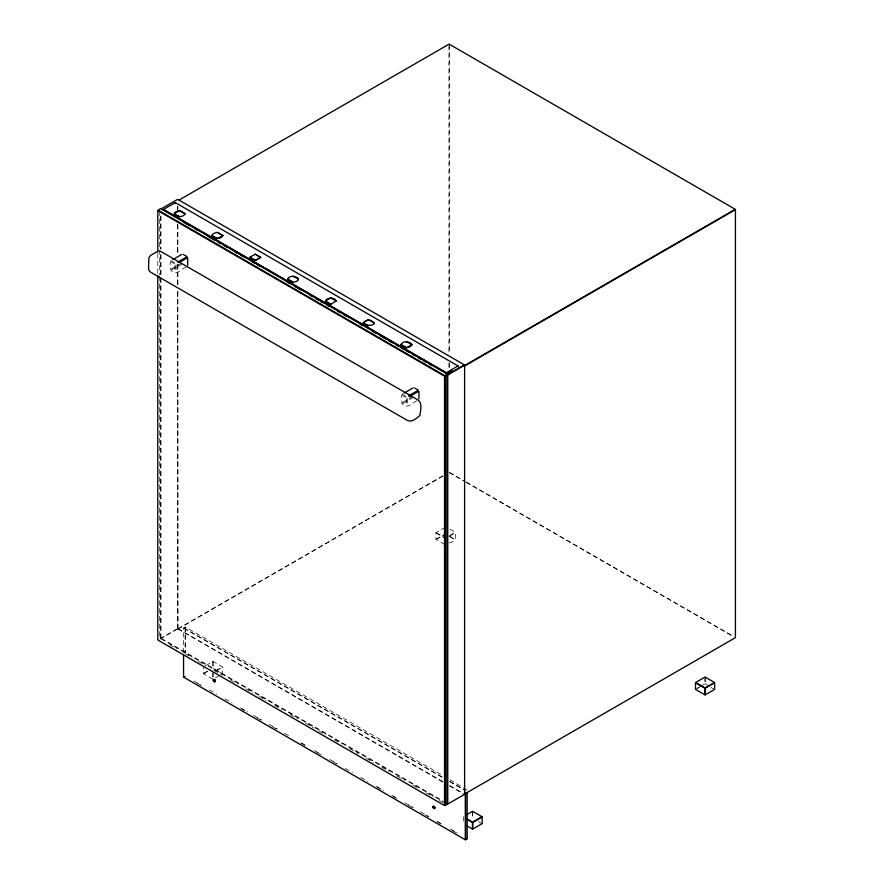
<?xml version="1.0" encoding="UTF-8"?>
<svg xmlns="http://www.w3.org/2000/svg" width="884" height="884" viewBox="0 0 884 884"><rect width="100%" height="100%" fill="white"/><g stroke="black" fill="none" stroke-linecap="round" stroke-linejoin="round"><path stroke-width="0.66" stroke-dasharray="4.42 3.31" d="M177.518 628.325L177.518 290.681M177.872 628.325L177.872 290.681M183.552 652.569L183.552 628.082L185.242 626.933L443.105 775.743M171.153 260.526C169.606 263.112 169.606 267.918 171.153 270.504C176.435 276.582 181.861 268.183 186.955 266.537M171.153 269.023L181.22 263.222M171.695 269.963L181.761 264.15M402.949 393.734C399.866 395.623 402.308 400.651 401.9 403.458C407.016 410.331 413.06 402.132 418.209 400.043M402.419 402.54L412.474 396.728M402.949 403.48L413.016 397.667M159.971 638.734L177.264 628.745M177.938 628.712L442.74 475.835M160.148 639.044L177.452 629.054M178.126 629.021L442.917 476.144M205.839 665.497L213.143 661.486L222.492 666.945L222.227 673.917M445.26 527.262L435.923 532.721L435.867 539.295L445.26 544.931M203.563 673.464L208.105 670.846M436.055 539.24L445.127 534.002M203.707 673.696L210.514 669.774M436.188 539.483L445.26 534.234M215.42 670.879L222.227 666.945M450.166 535.339L454.707 532.721M216.69 670.448L222.359 667.177M449.171 536.234L454.84 532.953M215.42 677.84L220.094 675.144M449.171 542.886C457.724 542.29 457.724 529.903 449.171 529.306M463.327 816.628L463.327 823.811M696.813 688.481L701.355 685.862M702.482 685.211L704.758 683.896M696.946 688.713L699.211 687.409M171.695 261.067L174.888 262.913M402.949 394.584L406.143 396.419M171.153 262.007L174.347 263.841M402.419 395.513L405.601 397.358M449.558 472.387L465.094 481.36M466.288 482.045L733.996 636.613M449.37 472.697L464.907 481.669M466.1 482.366L732.615 636.226M449.171 535.969L454.84 539.24M705.388 683.896L709.929 686.514M450.166 536.853L454.707 539.483M710.935 687.409L714.338 689.376M436.188 532.721L445.26 537.958M436.055 532.953L445.127 538.201M450.1 779.776L467.161 790.064M183.916 627.872L442.608 777.224M449.768 781.357L465.26 790.307M183.762 628.148L443.646 778.185M449.602 781.633L465.106 790.572M178.115 628.745L442.895 781.611M450.055 785.743L463.172 793.324M177.938 629.054L443.437 782.484M449.238 785.832L464.188 794.318M161.429 638.381L442.597 800.716M213.143 668.459L222.227 673.696M478.443 821.634L481.857 823.59M161.131 638.889L445.879 803.291M169.695 644.834L176.844 648.966M185.198 653.784L192.171 657.818M198.314 661.365L205.475 665.497M213.817 670.315L222.171 675.133M230.525 679.951L237.674 684.083M245.84 688.802L253.178 693.034M259.145 696.481L266.305 700.614M274.648 705.432L281.808 709.565M290.151 714.382L297.311 718.515M305.665 723.333L314.008 728.162M318.781 730.913L325.931 735.046M334.285 739.864L341.445 743.996M349.788 748.814L358.142 753.632M366.308 758.35L373.645 762.583M381.811 767.301L388.971 771.434M397.314 776.251L404.474 780.384M412.828 785.202L417.591 787.964M425.944 792.782L433.282 797.014M439.238 800.462L445.204 803.899M212.779 679.155L203.442 673.696L203.386 667.133M193.961 680.978L201.11 685.111M209.453 689.929L216.602 694.062M224.956 698.879L232.105 703.001M240.448 707.819L247.597 711.951M253.564 715.399L261.907 720.217M269.056 724.339L277.399 729.156M284.56 733.289L290.516 736.726M301.245 742.925L306.019 745.676M314.361 750.494L321.511 754.627M329.854 759.444L337.014 763.577M345.357 768.395L352.506 772.517M360.849 777.334L368.009 781.467M376.352 786.285L383.501 790.418M391.844 795.235L397.811 798.672M404.96 802.805L413.303 807.622M420.464 811.755L428.806 816.573M437.149 821.391L441.912 824.142M450.265 828.96L457.415 833.082M197.375 683.321L200.955 685.387M241.487 708.78L245.056 710.846M256.979 717.731L261.752 720.482M272.482 726.681L277.245 729.433M301.09 743.201L305.853 745.952M316.582 752.14L321.356 754.903M333.279 761.776L336.848 763.842M377.38 787.246L380.96 789.313M392.883 796.197L397.645 798.948M408.375 805.136L413.148 807.899M425.071 814.772L428.641 816.838M436.994 821.656L441.757 824.407M452.486 830.606L457.26 833.358M177.938 629.198L177.695 290.737M705.211 677.343L705.211 683.575M704.935 677.343L704.935 683.575M472.73 811.567L472.73 817.799M472.454 811.567L472.454 817.799M449.304 44.498L449.304 353.379M449.304 363.026L449.304 368.551M448.95 45.88L448.95 353.379M448.95 363.026L448.95 368.551M407.425 398.629L407.425 405.436M406.342 398.629L406.342 405.436M213.099 661.674L213.099 667.906M213.099 672.735L213.099 677.719M212.834 661.674L212.834 667.906M212.834 672.735L212.834 677.719M185.397 627.198L185.397 652.845M185.076 627.198L185.076 652.845M177.872 206.613L177.872 209.375M177.872 224.536L177.872 253.476M177.872 264.493L177.872 285.167M177.695 206.624L177.695 209.585M177.695 224.547L177.695 253.708M177.695 264.537L177.695 285.433M177.518 206.613L177.518 209.375M177.518 224.536L177.518 253.476M177.518 264.493L177.518 285.167M176.159 265.123L176.159 271.918M175.087 265.123L175.087 271.918M161.021 216.127L161.021 249.189M161.021 254.702L161.021 276.747M161.021 278.128L161.021 637.696M160.446 216.127L160.446 249.189M160.446 254.702L160.446 276.747M160.446 278.128L160.446 637.696M159.728 211.375L159.728 274.979M159.728 276.139L159.728 638.801M157.805 253.465L157.805 274.471"/><path stroke-width="1.33" d="M213.74 679.663L214.801 681.498L213.762 679.641M185.076 213.773L179.618 210.558C166.568 213.221 181.971 220.436 185.065 213.751L179.64 210.591M217.431 232.404L222.845 235.597C219.818 242.139 204.027 235.078 217.365 232.382L222.878 235.586M255.343 260.482L249.807 257.332L255.133 254.227M260.658 257.41L255.189 254.216L260.67 257.377L255.288 260.493M287.598 279.123C290.648 272.559 306.439 279.653 293.112 282.327L287.609 279.167L293.068 282.239M330.925 304.118L336.229 301.002L330.782 297.919M374.043 322.848L368.573 319.732C349.699 327.224 387.645 327.202 368.573 319.654L363.191 322.748L368.65 325.876M400.971 344.583C403.977 338.019 419.834 345.103 406.485 347.699L400.993 344.583L406.441 347.788L411.811 344.683M158.203 210.072L160.335 208.845M177.452 199.475L161.12 208.9L447.37 374.098M179.132 199.994L448.884 44.255M163.485 209.442L175.209 202.668M179.574 210.646L174.247 213.685L179.706 216.856M157.032 251.664L150.645 255.354L148.866 257.686L148.567 268.592L149.131 270.67L150.645 272.195L407.811 420.662C412.287 422.353 416.684 418.154 419.878 415.458C420.475 410.684 422.497 403.767 418.353 400.143L161.197 251.664L159.109 251.111M172.822 259.576L181.761 254.404M177.474 262.261L186.413 257.1M179.132 262.548L186.955 258.04M260.636 257.355L255.321 260.426L249.829 257.31M330.738 297.919L325.4 300.98L330.859 304.129M404.076 393.082L413.016 387.921M446.376 372.761L457.956 365.921L175.397 202.668M446.376 373.755L452.199 370.385M408.728 395.778L417.679 390.618M445.227 375.446L447.072 374.385M409.27 396.717L418.209 391.546M446.884 375.015L464.188 365.026M445.525 375.954L447.37 374.893M447.072 375.324L464.365 365.335M464.244 365.766L735.002 209.453M464.432 366.087L735.19 209.762M183.916 677.078L185.021 676.437M464.244 794.219L735.19 637.795M445.227 805.501L464.365 794.506M466.597 814.739L472.41 811.379M695.675 682.481L704.891 677.166M472.774 822.076L481.857 816.838M705.255 687.851L714.338 682.614M472.907 822.308L481.99 817.07M705.388 688.095L714.471 682.846M472.774 829.048L481.99 823.733M705.255 694.824L714.471 689.509M465.691 839.756L466.951 839.026M292.924 276.04L298.438 279.211M449.37 44.255L735.19 209.265M177.938 199.475L464.365 364.849M336.229 301.024C333.146 294.295 317.676 301.356 330.859 304.063M406.364 341.555L411.789 344.694M212.038 235.498L217.486 238.603L222.878 235.564M163.551 209.508L446.122 372.65M163.485 209.63L446.055 372.761M183.762 222.315L189.717 225.763M194.491 228.514L198.06 230.58M207.596 236.083L214.757 240.216M218.337 242.282L220.713 243.653M224.293 245.719L226.68 247.1M235.022 251.918L237.409 253.288M240.989 255.354L243.365 256.736M251.719 261.553L254.172 262.968M257.675 264.99L260.062 266.371M286.294 281.521L289.864 283.576M294.637 286.339L300.593 289.775M310.14 295.278L312.516 296.659M316.096 298.726L318.483 300.096M320.87 301.477L323.246 302.858M326.826 304.925L329.213 306.295M337.555 311.113L340.008 312.527M343.522 314.56L345.909 315.931M360.208 324.196L362.595 325.566M372.131 331.08L375.711 333.146M380.485 335.898L386.441 339.334M388.827 340.716L392.408 342.782M395.977 344.848L398.364 346.219M401.944 348.285L404.331 349.666M406.706 351.036L409.093 352.418M412.673 354.484L415.06 355.854M418.629 357.921L421.016 359.302M423.403 360.672L425.79 362.053M429.359 364.12L431.746 365.49M158.49 210.359L444.431 375.446M158.203 210.867L444.144 375.954M183.231 254.404L186.955 256.559M414.486 387.921L418.209 390.076M705.255 677.166L714.471 682.481M695.807 682.614L704.891 687.851M695.675 682.846L704.758 688.095M695.675 689.509L704.891 694.824M472.774 811.379L481.99 816.706M158.203 640.248L444.431 805.501M466.73 818.805L472.41 822.076M466.597 819.037L472.277 822.308M466.597 825.689L472.41 829.048M183.762 677.232L465.26 839.756M735.433 209.696L735.433 637.364M714.659 682.802L714.659 689.189M705.211 688.404L705.211 694.636M704.935 688.404L704.935 694.636M695.487 682.802L695.487 689.189M482.167 817.026L482.167 823.413M472.73 822.628L472.73 828.861M472.454 822.628L472.454 828.861M467.161 792.583L467.161 838.651M465.636 792.296L465.636 839.535M465.316 793.644L465.316 839.535M464.608 365.269L464.608 794.075M458.122 366.009L458.122 366.871M447.768 375.125L447.768 803.578M446.829 375.744L446.829 804.352M446.276 372.926L446.276 373.7M446.144 372.926L446.144 373.7M445.127 376.65L445.127 805.103M444.541 376.65L444.541 805.103M418.95 391.347L418.95 398.772M187.695 257.841L187.695 265.255M183.552 655.077L183.552 676.857M175.375 202.767L175.375 203.541M175.231 202.767L175.231 203.541M163.396 209.596L163.396 210.458M157.805 210.757L157.805 252.095M157.805 275.852L157.805 639.552M213.475 679.807C213.508 683.829 216.889 679.1 213.475 679.807M433.171 806.65C433.204 810.672 436.586 805.943 433.171 806.65M433.436 806.495L434.497 808.341L433.458 806.484M433.116 806.915A1.216 0.696 60 0 0 434.409 808.517A1.216 0.696 60 0 0 434.409 806.805A1.216 0.696 60 0 0 433.116 806.915M433.061 806.97A1.182 0.685 60 0 0 434.32 808.54A1.182 0.685 60 0 0 434.32 806.86A1.182 0.685 60 0 0 433.061 806.97M213.42 680.083A1.216 0.696 60 0 0 214.713 681.686A1.216 0.696 60 0 0 214.713 679.962A1.216 0.696 60 0 0 213.42 680.083A1.182 0.685 60 0 0 214.624 681.697A1.182 0.685 60 0 0 214.624 680.028A1.182 0.685 60 0 0 213.364 680.139M213.519 680.05A1.182 0.685 60 0 0 214.779 681.608A1.182 0.685 60 0 0 214.779 679.94A1.182 0.685 60 0 0 213.519 680.05"/></g></svg>
